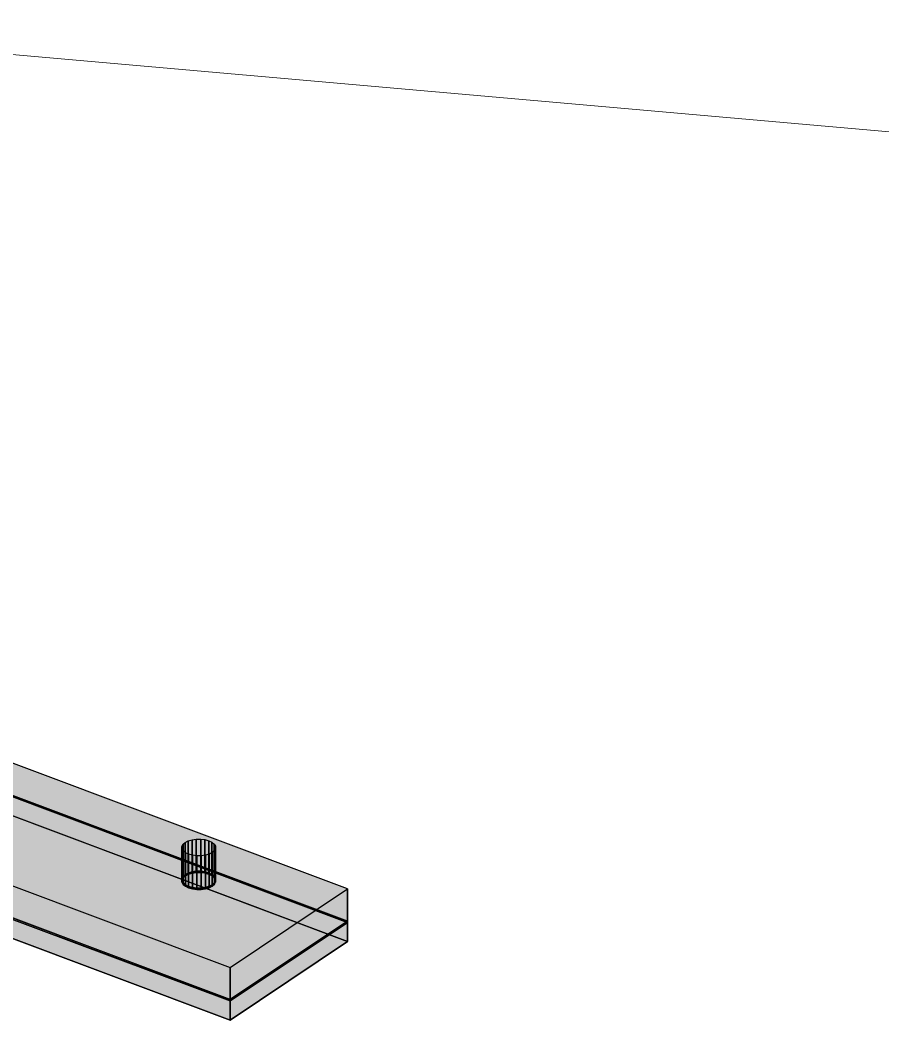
# Model space of a CAD drawing. Header units: millimetres. Extents: x 50 to 612415, y 2 to 4150.
# Drawn here: x 471533.6 to 471796.8, y 3287.2 to 3592.3 of the extents above; entities that cross this region are included whole.
import ezdxf

# ---------------------------------------------------------------- set-up
doc = ezdxf.new("R2010")
doc.units = ezdxf.units.MM
for name, color, linetype, lineweight in [('DIM', 7, 'Continuous', 13), ('HATCH', 8, 'Continuous', 9), ('OUTLINE', 7, 'Continuous', 25)]:
    doc.layers.add(name, color=color, linetype=linetype, lineweight=lineweight)

msp = doc.modelspace()

# ---------------------------------------------------------------- hatches: boundary and pattern name
at = {"layer": 'HATCH', "true_color": 0xccae87}
for points in [[(471633.614, 3327.139), (471387.857, 3419.298), (471427.978, 3403.093)], [(471387.857, 3409.031), (471351.983, 3385.115), (471597.74, 3292.956)], [(471633.614, 3317.319), (471387.857, 3409.477), (471427.978, 3393.272)], [(471427.978, 3393.272), (471387.857, 3409.477), (471633.614, 3317.319)], [(471427.978, 3392.826), (471387.857, 3409.031), (471633.614, 3316.872)], [(471387.857, 3409.031), (471597.74, 3292.956), (471633.614, 3316.872)], [(471597.74, 3287.153), (471351.983, 3379.312), (471387.857, 3403.228)], [(471633.614, 3311.069), (471597.74, 3287.153), (471387.857, 3403.228)], [(471633.614, 3327.139), (471427.978, 3403.093), (471428.94, 3402.622)], [(471633.614, 3327.139), (471428.94, 3402.622), (471429.626, 3402.043)], [(471351.983, 3395.382), (471597.74, 3303.223), (471420.831, 3399.44)], [(471597.74, 3303.223), (471421.793, 3398.969), (471420.831, 3399.44)], [(471583.39, 3340.758), (471429.009, 3399.485), (471428.068, 3399.004)], [(471429.669, 3400.071), (471429.009, 3399.485), (471591.266, 3341.859)], [(471429.009, 3399.485), (471587.445, 3342.349), (471588.79, 3342.356)], [(471429.009, 3399.485), (471588.79, 3342.356), (471590.094, 3342.189)], [(471429.009, 3399.485), (471586.149, 3342.168), (471587.445, 3342.349)], [(471429.009, 3399.485), (471590.094, 3342.189), (471591.266, 3341.859)], [(471429.009, 3399.485), (471584.991, 3341.825), (471586.149, 3342.168)], [(471429.009, 3399.485), (471584.05, 3341.344), (471584.991, 3341.825)], [(471583.39, 3340.758), (471584.05, 3341.344), (471429.009, 3399.485)], [(471633.614, 3327.139), (471429.626, 3402.043), (471429.988, 3401.395)], [(471633.614, 3327.139), (471430.003, 3400.723), (471429.669, 3400.071)], [(471633.614, 3327.139), (471429.669, 3400.071), (471591.266, 3341.859)], [(471633.614, 3327.139), (471429.988, 3401.395), (471430.003, 3400.723)], [(471583.39, 3340.758), (471422.966, 3398.639), (471421.793, 3398.969)], [(471583.057, 3340.106), (471583.39, 3340.758), (471421.793, 3398.969)], [(471583.071, 3339.433), (471583.057, 3340.106), (471421.793, 3398.969)], [(471597.74, 3303.223), (471583.071, 3339.433), (471421.793, 3398.969)], [(471583.39, 3340.758), (471424.269, 3398.472), (471422.966, 3398.639)], [(471583.39, 3340.758), (471425.615, 3398.48), (471424.269, 3398.472)], [(471583.39, 3340.758), (471426.91, 3398.661), (471425.615, 3398.48)], [(471583.39, 3340.758), (471428.068, 3399.004), (471426.91, 3398.661)], [(471633.614, 3317.319), (471427.978, 3393.272), (471428.94, 3392.802)], [(471428.94, 3392.802), (471427.978, 3393.272), (471633.614, 3317.319)], [(471428.94, 3392.355), (471427.978, 3392.826), (471633.614, 3316.872)], [(471429.626, 3392.223), (471428.94, 3392.802), (471633.614, 3317.319)], [(471633.614, 3317.319), (471428.94, 3392.802), (471429.626, 3392.223)], [(471429.626, 3391.777), (471428.94, 3392.355), (471633.614, 3316.872)], [(471429.669, 3390.251), (471429.009, 3389.664), (471591.266, 3332.039)], [(471591.266, 3332.039), (471429.009, 3389.664), (471429.669, 3390.251)], [(471633.614, 3317.319), (471429.626, 3392.223), (471429.988, 3391.575)], [(471429.988, 3391.575), (471429.626, 3392.223), (471633.614, 3317.319)], [(471429.988, 3391.129), (471429.626, 3391.777), (471633.614, 3316.872)], [(471429.669, 3390.251), (471430.003, 3390.902), (471633.614, 3317.319)], [(471633.614, 3317.319), (471430.003, 3390.902), (471429.669, 3390.251)], [(471429.669, 3389.804), (471430.003, 3390.456), (471633.614, 3316.872)], [(471633.614, 3317.319), (471429.669, 3390.251), (471591.266, 3332.039)], [(471591.266, 3332.039), (471429.669, 3390.251), (471633.614, 3317.319)], [(471633.614, 3317.319), (471429.988, 3391.575), (471430.003, 3390.902)], [(471430.003, 3390.902), (471429.988, 3391.575), (471633.614, 3317.319)], [(471430.003, 3390.456), (471429.988, 3391.129), (471633.614, 3316.872)], [(471351.983, 3385.561), (471597.74, 3293.403), (471420.831, 3389.619)], [(471420.831, 3389.619), (471597.74, 3293.403), (471351.983, 3385.561)], [(471420.831, 3389.173), (471597.74, 3292.956), (471351.983, 3385.115)], [(471597.74, 3293.403), (471421.793, 3389.149), (471420.831, 3389.619)], [(471420.831, 3389.619), (471421.793, 3389.149), (471597.74, 3293.403)], [(471420.831, 3389.173), (471421.793, 3388.702), (471597.74, 3292.956)], [(471583.39, 3330.937), (471422.966, 3388.819), (471421.793, 3389.149)], [(471421.793, 3389.149), (471422.966, 3388.819), (471583.39, 3330.937)], [(471583.057, 3330.286), (471583.39, 3330.937), (471421.793, 3389.149)], [(471421.793, 3389.149), (471583.39, 3330.937), (471583.057, 3330.286)], [(471583.071, 3329.613), (471583.057, 3330.286), (471421.793, 3389.149)], [(471421.793, 3389.149), (471583.057, 3330.286), (471583.071, 3329.613)], [(471597.74, 3293.403), (471583.071, 3329.613), (471421.793, 3389.149)], [(471421.793, 3389.149), (471583.071, 3329.613), (471597.74, 3293.403)], [(471421.793, 3388.702), (471422.966, 3388.372), (471583.39, 3330.491)], [(471421.793, 3388.702), (471583.39, 3330.491), (471583.057, 3329.839)], [(471421.793, 3388.702), (471583.057, 3329.839), (471583.071, 3329.167)], [(471421.793, 3388.702), (471583.071, 3329.167), (471597.74, 3292.956)], [(471583.39, 3330.937), (471424.269, 3388.652), (471422.966, 3388.819)], [(471422.966, 3388.819), (471424.269, 3388.652), (471583.39, 3330.937)], [(471422.966, 3388.372), (471424.269, 3388.206), (471583.39, 3330.491)], [(471583.39, 3330.937), (471425.615, 3388.659), (471424.269, 3388.652)], [(471424.269, 3388.652), (471425.615, 3388.659), (471583.39, 3330.937)], [(471424.269, 3388.206), (471425.615, 3388.213), (471583.39, 3330.491)], [(471583.39, 3330.937), (471426.91, 3388.841), (471425.615, 3388.659)], [(471425.615, 3388.659), (471426.91, 3388.841), (471583.39, 3330.937)], [(471425.615, 3388.213), (471426.91, 3388.394), (471583.39, 3330.491)], [(471583.39, 3330.937), (471428.068, 3389.183), (471426.91, 3388.841)], [(471426.91, 3388.841), (471428.068, 3389.183), (471583.39, 3330.937)], [(471426.91, 3388.394), (471428.068, 3388.737), (471583.39, 3330.491)], [(471583.39, 3330.937), (471429.009, 3389.664), (471428.068, 3389.183)], [(471428.068, 3389.183), (471429.009, 3389.664), (471583.39, 3330.937)], [(471428.068, 3388.737), (471429.009, 3389.218), (471583.39, 3330.491)], [(471591.266, 3331.593), (471429.009, 3389.218), (471429.669, 3389.804)], [(471588.79, 3332.536), (471587.445, 3332.529), (471429.009, 3389.664)], [(471429.009, 3389.664), (471587.445, 3332.529), (471588.79, 3332.536)], [(471429.009, 3389.664), (471588.79, 3332.536), (471590.094, 3332.369)], [(471590.094, 3332.369), (471588.79, 3332.536), (471429.009, 3389.664)], [(471429.009, 3389.664), (471586.149, 3332.347), (471587.445, 3332.529)], [(471587.445, 3332.529), (471586.149, 3332.347), (471429.009, 3389.664)], [(471429.009, 3389.664), (471590.094, 3332.369), (471591.266, 3332.039)], [(471591.266, 3332.039), (471590.094, 3332.369), (471429.009, 3389.664)], [(471429.009, 3389.664), (471584.991, 3332.005), (471586.149, 3332.347)], [(471586.149, 3332.347), (471584.991, 3332.005), (471429.009, 3389.664)], [(471584.991, 3332.005), (471584.05, 3331.524), (471429.009, 3389.664)], [(471429.009, 3389.664), (471584.05, 3331.524), (471584.991, 3332.005)], [(471583.39, 3330.937), (471584.05, 3331.524), (471429.009, 3389.664)], [(471429.009, 3389.664), (471584.05, 3331.524), (471583.39, 3330.937)], [(471588.79, 3332.09), (471587.445, 3332.082), (471429.009, 3389.218)], [(471590.094, 3331.923), (471588.79, 3332.09), (471429.009, 3389.218)], [(471587.445, 3332.082), (471586.149, 3331.901), (471429.009, 3389.218)], [(471591.266, 3331.593), (471590.094, 3331.923), (471429.009, 3389.218)], [(471586.149, 3331.901), (471584.991, 3331.558), (471429.009, 3389.218)], [(471584.991, 3331.558), (471584.05, 3331.077), (471429.009, 3389.218)], [(471429.009, 3389.218), (471584.05, 3331.077), (471583.39, 3330.491)], [(471591.266, 3331.593), (471429.669, 3389.804), (471633.614, 3316.872)], [(471633.614, 3327.139), (471591.266, 3341.859), (471592.228, 3341.389)], [(471633.614, 3327.139), (471592.228, 3341.389), (471592.914, 3340.81)], [(471597.74, 3303.223), (471583.434, 3338.785), (471583.071, 3339.433)], [(471597.74, 3303.223), (471584.119, 3338.206), (471583.434, 3338.785)], [(471597.74, 3303.223), (471585.081, 3337.736), (471584.119, 3338.206)], [(471633.614, 3327.139), (471592.297, 3338.251), (471591.356, 3337.771)], [(471633.614, 3327.139), (471592.957, 3338.838), (471592.297, 3338.251)], [(471633.614, 3327.139), (471592.914, 3340.81), (471593.276, 3340.162)], [(471633.614, 3327.139), (471593.291, 3339.489), (471592.957, 3338.838)], [(471633.614, 3327.139), (471593.276, 3340.162), (471593.291, 3339.489)], [(471597.74, 3303.223), (471586.254, 3337.406), (471585.081, 3337.736)], [(471633.614, 3327.139), (471587.557, 3337.239), (471586.254, 3337.406)], [(471597.74, 3303.223), (471633.614, 3327.139), (471586.254, 3337.406)], [(471633.614, 3327.139), (471588.903, 3337.247), (471587.557, 3337.239)], [(471633.614, 3327.139), (471590.199, 3337.428), (471588.903, 3337.247)], [(471633.614, 3327.139), (471591.356, 3337.771), (471590.199, 3337.428)], [(471633.614, 3317.319), (471591.266, 3332.039), (471592.228, 3331.569)], [(471592.228, 3331.569), (471591.266, 3332.039), (471633.614, 3317.319)], [(471597.74, 3293.403), (471583.434, 3328.965), (471583.071, 3329.613)], [(471583.071, 3329.613), (471583.434, 3328.965), (471597.74, 3293.403)], [(471583.071, 3329.167), (471583.434, 3328.519), (471597.74, 3292.956)], [(471592.228, 3331.122), (471591.266, 3331.593), (471633.614, 3316.872)], [(471592.914, 3330.99), (471592.228, 3331.569), (471633.614, 3317.319)], [(471633.614, 3317.319), (471592.228, 3331.569), (471592.914, 3330.99)], [(471592.914, 3330.543), (471592.228, 3331.122), (471633.614, 3316.872)], [(471633.614, 3317.319), (471592.957, 3329.018), (471592.297, 3328.431)], [(471592.297, 3328.431), (471592.957, 3329.018), (471633.614, 3317.319)], [(471593.276, 3330.342), (471592.914, 3330.99), (471633.614, 3317.319)], [(471633.614, 3317.319), (471592.914, 3330.99), (471593.276, 3330.342)], [(471593.276, 3329.896), (471592.914, 3330.543), (471633.614, 3316.872)], [(471592.957, 3329.018), (471593.291, 3329.669), (471633.614, 3317.319)], [(471633.614, 3317.319), (471593.291, 3329.669), (471592.957, 3329.018)], [(471592.957, 3328.571), (471593.291, 3329.223), (471633.614, 3316.872)], [(471593.291, 3329.669), (471593.276, 3330.342), (471633.614, 3317.319)], [(471633.614, 3317.319), (471593.276, 3330.342), (471593.291, 3329.669)], [(471593.291, 3329.223), (471593.276, 3329.896), (471633.614, 3316.872)], [(471597.74, 3293.403), (471584.119, 3328.386), (471583.434, 3328.965)], [(471583.434, 3328.965), (471584.119, 3328.386), (471597.74, 3293.403)], [(471583.434, 3328.519), (471584.119, 3327.94), (471597.74, 3292.956)], [(471597.74, 3293.403), (471585.081, 3327.916), (471584.119, 3328.386)], [(471584.119, 3328.386), (471585.081, 3327.916), (471597.74, 3293.403)], [(471584.119, 3327.94), (471585.081, 3327.469), (471597.74, 3292.956)], [(471597.74, 3293.403), (471586.254, 3327.586), (471585.081, 3327.916)], [(471585.081, 3327.916), (471586.254, 3327.586), (471597.74, 3293.403)], [(471585.081, 3327.469), (471586.254, 3327.139), (471597.74, 3292.956)], [(471633.614, 3317.319), (471587.557, 3327.419), (471586.254, 3327.586)], [(471586.254, 3327.586), (471587.557, 3327.419), (471633.614, 3317.319)], [(471597.74, 3293.403), (471633.614, 3317.319), (471586.254, 3327.586)], [(471586.254, 3327.586), (471633.614, 3317.319), (471597.74, 3293.403)], [(471586.254, 3327.139), (471587.557, 3326.972), (471633.614, 3316.872)], [(471586.254, 3327.139), (471633.614, 3316.872), (471597.74, 3292.956)], [(471633.614, 3317.319), (471588.903, 3327.426), (471587.557, 3327.419)], [(471587.557, 3327.419), (471588.903, 3327.426), (471633.614, 3317.319)], [(471587.557, 3326.972), (471588.903, 3326.98), (471633.614, 3316.872)], [(471633.614, 3317.319), (471590.199, 3327.608), (471588.903, 3327.426)], [(471588.903, 3327.426), (471590.199, 3327.608), (471633.614, 3317.319)], [(471588.903, 3326.98), (471590.199, 3327.161), (471633.614, 3316.872)], [(471633.614, 3317.319), (471591.356, 3327.95), (471590.199, 3327.608)], [(471590.199, 3327.608), (471591.356, 3327.95), (471633.614, 3317.319)], [(471590.199, 3327.161), (471591.356, 3327.504), (471633.614, 3316.872)], [(471633.614, 3317.319), (471592.297, 3328.431), (471591.356, 3327.95)], [(471591.356, 3327.95), (471592.297, 3328.431), (471633.614, 3317.319)], [(471591.356, 3327.504), (471592.297, 3327.985), (471633.614, 3316.872)], [(471592.297, 3327.985), (471592.957, 3328.571), (471633.614, 3316.872)]]:
    msp.add_hatch(color=43, dxfattribs=at).paths.add_polyline_path(points)
at = {"layer": 'HATCH', "true_color": 0xc0a47f}
for points in [[(471387.857, 3409.477), (471633.614, 3317.319), (471633.614, 3327.139), (471387.857, 3419.298)], [(471387.857, 3409.031), (471633.614, 3316.872), (471633.614, 3317.319), (471387.857, 3409.477)], [(471633.614, 3311.069), (471387.857, 3403.228), (471387.857, 3409.031), (471633.614, 3316.872)], [(471597.74, 3293.403), (471351.983, 3385.561), (471351.983, 3395.382), (471597.74, 3303.223)], [(471597.74, 3292.956), (471351.983, 3385.115), (471351.983, 3385.561), (471597.74, 3293.403)], [(471351.983, 3379.312), (471597.74, 3287.153), (471597.74, 3292.956), (471351.983, 3385.115)]]:
    msp.add_hatch(color=33, dxfattribs=at).paths.add_polyline_path(points)
at = {"layer": 'HATCH', "true_color": 0xbca07c}
for points in [[(471584.05, 3331.524), (471583.39, 3330.937), (471583.39, 3340.758), (471584.05, 3341.344)], [(471592.297, 3328.431), (471592.957, 3329.018), (471592.957, 3338.838), (471592.297, 3338.251)], [(471584.05, 3331.077), (471583.39, 3330.491), (471583.39, 3330.937), (471584.05, 3331.524)], [(471592.297, 3327.985), (471592.957, 3328.571), (471592.957, 3329.018), (471592.297, 3328.431)]]:
    msp.add_hatch(color=33, dxfattribs=at).paths.add_polyline_path(points)
at = {"layer": 'HATCH', "true_color": 0xbea37e}
for points in [[(471584.991, 3332.005), (471584.05, 3331.524), (471584.05, 3341.344), (471584.991, 3341.825)], [(471591.356, 3327.95), (471592.297, 3328.431), (471592.297, 3338.251), (471591.356, 3337.771)], [(471584.991, 3331.558), (471584.05, 3331.077), (471584.05, 3331.524), (471584.991, 3332.005)], [(471591.356, 3327.504), (471592.297, 3327.985), (471592.297, 3328.431), (471591.356, 3327.95)]]:
    msp.add_hatch(color=33, dxfattribs=at).paths.add_polyline_path(points)
at = {"layer": 'HATCH', "true_color": 0xc0a480}
for points in [[(471586.149, 3332.347), (471584.991, 3332.005), (471584.991, 3341.825), (471586.149, 3342.168)], [(471590.199, 3327.608), (471591.356, 3327.95), (471591.356, 3337.771), (471590.199, 3337.428)], [(471586.149, 3331.901), (471584.991, 3331.558), (471584.991, 3332.005), (471586.149, 3332.347)], [(471590.199, 3327.161), (471591.356, 3327.504), (471591.356, 3327.95), (471590.199, 3327.608)]]:
    msp.add_hatch(color=33, dxfattribs=at).paths.add_polyline_path(points)
at = {"layer": 'HATCH', "true_color": 0xc2a680}
for points in [[(471587.445, 3332.529), (471586.149, 3332.347), (471586.149, 3342.168), (471587.445, 3342.349)], [(471590.094, 3332.369), (471588.79, 3332.536), (471588.79, 3342.356), (471590.094, 3342.189)], [(471586.254, 3327.586), (471587.557, 3327.419), (471587.557, 3337.239), (471586.254, 3337.406)], [(471588.903, 3327.426), (471590.199, 3327.608), (471590.199, 3337.428), (471588.903, 3337.247)], [(471587.445, 3332.082), (471586.149, 3331.901), (471586.149, 3332.347), (471587.445, 3332.529)], [(471590.094, 3331.923), (471588.79, 3332.09), (471588.79, 3332.536), (471590.094, 3332.369)], [(471586.254, 3327.139), (471587.557, 3326.972), (471587.557, 3327.419), (471586.254, 3327.586)], [(471588.903, 3326.98), (471590.199, 3327.161), (471590.199, 3327.608), (471588.903, 3327.426)]]:
    msp.add_hatch(color=43, dxfattribs=at).paths.add_polyline_path(points)
at = {"layer": 'HATCH', "true_color": 0xc2a681}
for points in [[(471588.79, 3332.536), (471587.445, 3332.529), (471587.445, 3342.349), (471588.79, 3342.356)], [(471587.557, 3327.419), (471588.903, 3327.426), (471588.903, 3337.247), (471587.557, 3337.239)], [(471588.79, 3332.09), (471587.445, 3332.082), (471587.445, 3332.529), (471588.79, 3332.536)], [(471587.557, 3326.972), (471588.903, 3326.98), (471588.903, 3327.426), (471587.557, 3327.419)]]:
    msp.add_hatch(color=43, dxfattribs=at).paths.add_polyline_path(points)
at = {"layer": 'HATCH', "true_color": 0xc1a580}
for points in [[(471591.266, 3332.039), (471590.094, 3332.369), (471590.094, 3342.189), (471591.266, 3341.859)], [(471585.081, 3327.916), (471586.254, 3327.586), (471586.254, 3337.406), (471585.081, 3337.736)], [(471591.266, 3331.593), (471590.094, 3331.923), (471590.094, 3332.369), (471591.266, 3332.039)], [(471585.081, 3327.469), (471586.254, 3327.139), (471586.254, 3327.586), (471585.081, 3327.916)]]:
    msp.add_hatch(color=33, dxfattribs=at).paths.add_polyline_path(points)
at = {"layer": 'HATCH', "true_color": 0xbfa37e}
for points in [[(471592.228, 3331.569), (471591.266, 3332.039), (471591.266, 3341.859), (471592.228, 3341.389)], [(471584.119, 3328.386), (471585.081, 3327.916), (471585.081, 3337.736), (471584.119, 3338.206)], [(471592.228, 3331.122), (471591.266, 3331.593), (471591.266, 3332.039), (471592.228, 3331.569)], [(471584.119, 3327.94), (471585.081, 3327.469), (471585.081, 3327.916), (471584.119, 3328.386)]]:
    msp.add_hatch(color=33, dxfattribs=at).paths.add_polyline_path(points)
at = {"layer": 'HATCH', "true_color": 0xbca17d}
for points in [[(471592.914, 3330.99), (471592.228, 3331.569), (471592.228, 3341.389), (471592.914, 3340.81)], [(471583.434, 3328.965), (471584.119, 3328.386), (471584.119, 3338.206), (471583.434, 3338.785)], [(471592.914, 3330.543), (471592.228, 3331.122), (471592.228, 3331.569), (471592.914, 3330.99)], [(471583.434, 3328.519), (471584.119, 3327.94), (471584.119, 3328.386), (471583.434, 3328.965)]]:
    msp.add_hatch(color=33, dxfattribs=at).paths.add_polyline_path(points)
at = {"layer": 'HATCH', "true_color": 0xb99e7a}
for points in [[(471583.39, 3330.937), (471583.057, 3330.286), (471583.057, 3340.106), (471583.39, 3340.758)], [(471583.071, 3329.613), (471583.434, 3328.965), (471583.434, 3338.785), (471583.071, 3339.433)], [(471593.276, 3330.342), (471592.914, 3330.99), (471592.914, 3340.81), (471593.276, 3340.162)], [(471592.957, 3329.018), (471593.291, 3329.669), (471593.291, 3339.489), (471592.957, 3338.838)], [(471583.39, 3330.491), (471583.057, 3329.839), (471583.057, 3330.286), (471583.39, 3330.937)], [(471583.071, 3329.167), (471583.434, 3328.519), (471583.434, 3328.965), (471583.071, 3329.613)], [(471593.276, 3329.896), (471592.914, 3330.543), (471592.914, 3330.99), (471593.276, 3330.342)], [(471592.957, 3328.571), (471593.291, 3329.223), (471593.291, 3329.669), (471592.957, 3329.018)]]:
    msp.add_hatch(color=33, dxfattribs=at).paths.add_polyline_path(points)
at = {"layer": 'HATCH', "true_color": 0xb69b78}
for points in [[(471583.057, 3330.286), (471583.071, 3329.613), (471583.071, 3339.433), (471583.057, 3340.106)], [(471593.291, 3329.669), (471593.276, 3330.342), (471593.276, 3340.162), (471593.291, 3339.489)], [(471583.057, 3329.839), (471583.071, 3329.167), (471583.071, 3329.613), (471583.057, 3330.286)], [(471593.291, 3329.223), (471593.276, 3329.896), (471593.276, 3330.342), (471593.291, 3329.669)]]:
    msp.add_hatch(color=33, dxfattribs=at).paths.add_polyline_path(points)
at = {"layer": 'HATCH', "true_color": 0xbda27d}
for points in [[(471633.614, 3317.319), (471597.74, 3293.403), (471597.74, 3303.223), (471633.614, 3327.139)], [(471633.614, 3316.872), (471597.74, 3292.956), (471597.74, 3293.403), (471633.614, 3317.319)], [(471597.74, 3287.153), (471633.614, 3311.069), (471633.614, 3316.872), (471597.74, 3292.956)]]:
    msp.add_hatch(color=33, dxfattribs=at).paths.add_polyline_path(points)

# ---------------------------------------------------------------- linework, layer by layer
at = {"layer": 'DIM'}
msp.add_lwpolyline([(470729.798, 3652.412), (472800, 3470), (472900, 3470)], dxfattribs=at)
at = {"layer": 'OUTLINE', "color": 139, "true_color": 0x42544a}
for p, q in [((471633.614, 3327.139), (471387.857, 3419.298)), ((471633.614, 3327.139), (471387.857, 3419.298)), ((471633.614, 3317.319), (471387.857, 3409.477)), ((471387.857, 3409.477), (471633.614, 3317.319)), ((471633.614, 3317.319), (471387.857, 3409.477)), ((471387.857, 3409.477), (471633.614, 3317.319)), ((471387.857, 3409.031), (471633.614, 3316.872)), ((471387.857, 3409.031), (471633.614, 3316.872)), ((471387.857, 3409.031), (471633.614, 3316.872)), ((471633.614, 3316.872), (471387.857, 3409.031)), ((471633.614, 3311.069), (471387.857, 3403.228)), ((471387.857, 3403.228), (471633.614, 3311.069)), ((471351.983, 3395.382), (471597.74, 3303.223)), ((471351.983, 3395.382), (471597.74, 3303.223)), ((471351.983, 3385.561), (471597.74, 3293.403)), ((471597.74, 3293.403), (471351.983, 3385.561)), ((471351.983, 3385.561), (471597.74, 3293.403)), ((471597.74, 3293.403), (471351.983, 3385.561)), ((471351.983, 3385.115), (471597.74, 3292.956)), ((471597.74, 3292.956), (471351.983, 3385.115)), ((471597.74, 3292.956), (471351.983, 3385.115)), ((471597.74, 3292.956), (471351.983, 3385.115)), ((471597.74, 3287.153), (471351.983, 3379.312)), ((471351.983, 3379.312), (471597.74, 3287.153)), ((471583.39, 3340.758), (471584.05, 3341.344)), ((471583.39, 3340.758), (471584.05, 3341.344)), ((471584.05, 3341.344), (471584.991, 3341.825)), ((471584.05, 3341.344), (471584.991, 3341.825)), ((471584.05, 3331.524), (471584.05, 3341.344)), ((471584.05, 3341.344), (471584.05, 3331.524)), ((471584.991, 3341.825), (471586.149, 3342.168)), ((471584.991, 3341.825), (471586.149, 3342.168)), ((471584.991, 3332.005), (471584.991, 3341.825)), ((471584.991, 3341.825), (471584.991, 3332.005)), ((471586.149, 3342.168), (471587.445, 3342.349)), ((471586.149, 3342.168), (471587.445, 3342.349)), ((471586.149, 3332.347), (471586.149, 3342.168)), ((471586.149, 3342.168), (471586.149, 3332.347)), ((471587.445, 3342.349), (471588.79, 3342.356)), ((471587.445, 3342.349), (471588.79, 3342.356)), ((471587.445, 3332.529), (471587.445, 3342.349)), ((471587.445, 3342.349), (471587.445, 3332.529)), ((471588.79, 3342.356), (471590.094, 3342.189)), ((471588.79, 3342.356), (471588.79, 3332.536)), ((471588.79, 3332.536), (471588.79, 3342.356)), ((471588.79, 3342.356), (471590.094, 3342.189)), ((471590.094, 3342.189), (471591.266, 3341.859)), ((471590.094, 3342.189), (471590.094, 3332.369)), ((471590.094, 3332.369), (471590.094, 3342.189)), ((471590.094, 3342.189), (471591.266, 3341.859)), ((471591.266, 3341.859), (471591.266, 3332.039)), ((471591.266, 3332.039), (471591.266, 3341.859)), ((471591.266, 3341.859), (471592.228, 3341.389)), ((471591.266, 3341.859), (471592.228, 3341.389)), ((471592.228, 3341.389), (471592.228, 3331.569)), ((471592.228, 3331.569), (471592.228, 3341.389)), ((471592.228, 3341.389), (471592.914, 3340.81)), ((471592.228, 3341.389), (471592.914, 3340.81)), ((471583.057, 3340.106), (471583.39, 3340.758)), ((471583.057, 3340.106), (471583.39, 3340.758)), ((471583.071, 3339.433), (471583.057, 3340.106)), ((471583.057, 3330.286), (471583.057, 3340.106)), ((471583.071, 3339.433), (471583.057, 3340.106)), ((471583.057, 3340.106), (471583.057, 3330.286)), ((471583.071, 3329.613), (471583.071, 3339.433)), ((471583.434, 3338.785), (471583.071, 3339.433)), ((471583.071, 3339.433), (471583.071, 3329.613)), ((471583.434, 3338.785), (471583.071, 3339.433)), ((471583.39, 3330.937), (471583.39, 3340.758)), ((471583.39, 3340.758), (471583.39, 3330.937)), ((471583.434, 3328.965), (471583.434, 3338.785)), ((471584.119, 3338.206), (471583.434, 3338.785)), ((471583.434, 3338.785), (471583.434, 3328.965)), ((471584.119, 3338.206), (471583.434, 3338.785)), ((471584.119, 3328.386), (471584.119, 3338.206)), ((471585.081, 3337.736), (471584.119, 3338.206)), ((471584.119, 3338.206), (471584.119, 3328.386)), ((471585.081, 3337.736), (471584.119, 3338.206)), ((471592.297, 3338.251), (471591.356, 3337.771)), ((471592.297, 3338.251), (471591.356, 3337.771)), ((471592.957, 3338.838), (471592.297, 3338.251)), ((471592.957, 3338.838), (471592.297, 3338.251)), ((471592.297, 3338.251), (471592.297, 3328.431)), ((471592.297, 3328.431), (471592.297, 3338.251)), ((471592.914, 3340.81), (471592.914, 3330.99)), ((471592.914, 3330.99), (471592.914, 3340.81)), ((471592.914, 3340.81), (471593.276, 3340.162)), ((471592.914, 3340.81), (471593.276, 3340.162)), ((471593.291, 3339.489), (471592.957, 3338.838)), ((471593.291, 3339.489), (471592.957, 3338.838)), ((471592.957, 3338.838), (471592.957, 3329.018)), ((471592.957, 3329.018), (471592.957, 3338.838)), ((471593.276, 3340.162), (471593.276, 3330.342)), ((471593.276, 3330.342), (471593.276, 3340.162)), ((471593.276, 3340.162), (471593.291, 3339.489)), ((471593.276, 3340.162), (471593.291, 3339.489)), ((471593.291, 3339.489), (471593.291, 3329.669)), ((471593.291, 3329.669), (471593.291, 3339.489)), ((471585.081, 3327.916), (471585.081, 3337.736)), ((471586.254, 3337.406), (471585.081, 3337.736)), ((471585.081, 3337.736), (471585.081, 3327.916)), ((471586.254, 3337.406), (471585.081, 3337.736)), ((471586.254, 3327.586), (471586.254, 3337.406)), ((471587.557, 3337.239), (471586.254, 3337.406)), ((471586.254, 3337.406), (471586.254, 3327.586)), ((471587.557, 3337.239), (471586.254, 3337.406)), ((471588.903, 3337.247), (471587.557, 3337.239)), ((471588.903, 3337.247), (471587.557, 3337.239)), ((471587.557, 3327.419), (471587.557, 3337.239)), ((471587.557, 3337.239), (471587.557, 3327.419)), ((471590.199, 3337.428), (471588.903, 3337.247)), ((471590.199, 3337.428), (471588.903, 3337.247)), ((471588.903, 3337.247), (471588.903, 3327.426)), ((471588.903, 3327.426), (471588.903, 3337.247)), ((471591.356, 3337.771), (471590.199, 3337.428)), ((471591.356, 3337.771), (471590.199, 3337.428)), ((471590.199, 3337.428), (471590.199, 3327.608)), ((471590.199, 3327.608), (471590.199, 3337.428)), ((471591.356, 3337.771), (471591.356, 3327.95)), ((471591.356, 3327.95), (471591.356, 3337.771)), ((471584.991, 3332.005), (471586.149, 3332.347)), ((471586.149, 3332.347), (471584.991, 3332.005)), ((471584.991, 3332.005), (471586.149, 3332.347)), ((471586.149, 3332.347), (471584.991, 3332.005)), ((471586.149, 3332.347), (471587.445, 3332.529)), ((471587.445, 3332.529), (471586.149, 3332.347)), ((471586.149, 3332.347), (471587.445, 3332.529)), ((471587.445, 3332.529), (471586.149, 3332.347)), ((471586.149, 3331.901), (471586.149, 3332.347)), ((471586.149, 3332.347), (471586.149, 3331.901)), ((471587.445, 3332.082), (471586.149, 3331.901)), ((471587.445, 3332.082), (471586.149, 3331.901)), ((471588.79, 3332.536), (471587.445, 3332.529)), ((471587.445, 3332.529), (471588.79, 3332.536)), ((471587.445, 3332.529), (471588.79, 3332.536)), ((471588.79, 3332.536), (471587.445, 3332.529)), ((471587.445, 3332.082), (471587.445, 3332.529)), ((471587.445, 3332.529), (471587.445, 3332.082)), ((471588.79, 3332.09), (471587.445, 3332.082)), ((471588.79, 3332.09), (471587.445, 3332.082)), ((471588.79, 3332.536), (471590.094, 3332.369)), ((471590.094, 3332.369), (471588.79, 3332.536)), ((471588.79, 3332.536), (471588.79, 3332.09)), ((471588.79, 3332.09), (471588.79, 3332.536)), ((471588.79, 3332.536), (471590.094, 3332.369)), ((471590.094, 3332.369), (471588.79, 3332.536)), ((471590.094, 3331.923), (471588.79, 3332.09)), ((471590.094, 3331.923), (471588.79, 3332.09)), ((471590.094, 3332.369), (471591.266, 3332.039)), ((471591.266, 3332.039), (471590.094, 3332.369)), ((471590.094, 3332.369), (471590.094, 3331.923)), ((471590.094, 3331.923), (471590.094, 3332.369)), ((471590.094, 3332.369), (471591.266, 3332.039)), ((471591.266, 3332.039), (471590.094, 3332.369)), ((471591.266, 3332.039), (471591.266, 3331.593)), ((471591.266, 3331.593), (471591.266, 3332.039)), ((471591.266, 3332.039), (471592.228, 3331.569)), ((471592.228, 3331.569), (471591.266, 3332.039)), ((471591.266, 3332.039), (471592.228, 3331.569)), ((471592.228, 3331.569), (471591.266, 3332.039)), ((471583.057, 3330.286), (471583.39, 3330.937)), ((471583.39, 3330.937), (471583.057, 3330.286)), ((471583.057, 3330.286), (471583.39, 3330.937)), ((471583.39, 3330.937), (471583.057, 3330.286)), ((471583.39, 3330.491), (471583.057, 3329.839)), ((471583.39, 3330.491), (471583.057, 3329.839)), ((471583.071, 3329.613), (471583.057, 3330.286)), ((471583.057, 3330.286), (471583.071, 3329.613)), ((471583.057, 3329.839), (471583.057, 3330.286)), ((471583.071, 3329.613), (471583.057, 3330.286)), ((471583.057, 3330.286), (471583.057, 3329.839)), ((471583.057, 3330.286), (471583.071, 3329.613)), ((471583.057, 3329.839), (471583.071, 3329.167)), ((471583.057, 3329.839), (471583.071, 3329.167)), ((471583.071, 3329.167), (471583.071, 3329.613)), ((471583.434, 3328.965), (471583.071, 3329.613)), ((471583.071, 3329.613), (471583.071, 3329.167)), ((471583.071, 3329.613), (471583.434, 3328.965)), ((471583.434, 3328.965), (471583.071, 3329.613)), ((471583.071, 3329.613), (471583.434, 3328.965)), ((471583.071, 3329.167), (471583.434, 3328.519)), ((471583.071, 3329.167), (471583.434, 3328.519)), ((471583.39, 3330.937), (471584.05, 3331.524)), ((471584.05, 3331.524), (471583.39, 3330.937)), ((471583.39, 3330.937), (471584.05, 3331.524)), ((471584.05, 3331.524), (471583.39, 3330.937)), ((471584.05, 3331.077), (471583.39, 3330.491)), ((471584.05, 3331.077), (471583.39, 3330.491)), ((471583.39, 3330.491), (471583.39, 3330.937)), ((471583.39, 3330.937), (471583.39, 3330.491)), ((471584.991, 3332.005), (471584.05, 3331.524)), ((471584.05, 3331.524), (471584.991, 3332.005)), ((471584.05, 3331.524), (471584.991, 3332.005)), ((471584.991, 3332.005), (471584.05, 3331.524)), ((471584.991, 3331.558), (471584.05, 3331.077)), ((471584.991, 3331.558), (471584.05, 3331.077)), ((471584.05, 3331.077), (471584.05, 3331.524)), ((471584.05, 3331.524), (471584.05, 3331.077)), ((471584.991, 3331.558), (471584.991, 3332.005)), ((471584.991, 3332.005), (471584.991, 3331.558)), ((471586.149, 3331.901), (471584.991, 3331.558)), ((471586.149, 3331.901), (471584.991, 3331.558)), ((471591.266, 3331.593), (471590.094, 3331.923)), ((471591.266, 3331.593), (471590.094, 3331.923)), ((471592.228, 3331.122), (471591.266, 3331.593)), ((471592.228, 3331.122), (471591.266, 3331.593)), ((471592.228, 3331.569), (471592.228, 3331.122)), ((471592.228, 3331.122), (471592.228, 3331.569)), ((471592.228, 3331.569), (471592.914, 3330.99)), ((471592.914, 3330.99), (471592.228, 3331.569)), ((471592.914, 3330.99), (471592.228, 3331.569)), ((471592.228, 3331.569), (471592.914, 3330.99)), ((471592.914, 3330.543), (471592.228, 3331.122)), ((471592.914, 3330.543), (471592.228, 3331.122)), ((471592.957, 3329.018), (471592.297, 3328.431)), ((471592.297, 3328.431), (471592.957, 3329.018)), ((471592.957, 3329.018), (471592.297, 3328.431)), ((471592.297, 3328.431), (471592.957, 3329.018)), ((471592.914, 3330.99), (471592.914, 3330.543)), ((471592.914, 3330.543), (471592.914, 3330.99)), ((471592.914, 3330.99), (471593.276, 3330.342)), ((471593.276, 3330.342), (471592.914, 3330.99)), ((471593.276, 3330.342), (471592.914, 3330.99)), ((471592.914, 3330.99), (471593.276, 3330.342)), ((471593.276, 3329.896), (471592.914, 3330.543)), ((471593.276, 3329.896), (471592.914, 3330.543)), ((471593.291, 3329.669), (471592.957, 3329.018)), ((471592.957, 3329.018), (471593.291, 3329.669)), ((471592.957, 3329.018), (471593.291, 3329.669)), ((471593.291, 3329.669), (471592.957, 3329.018)), ((471592.957, 3328.571), (471593.291, 3329.223)), ((471592.957, 3328.571), (471593.291, 3329.223)), ((471592.957, 3329.018), (471592.957, 3328.571)), ((471592.957, 3328.571), (471592.957, 3329.018)), ((471593.276, 3330.342), (471593.276, 3329.896)), ((471593.276, 3329.896), (471593.276, 3330.342)), ((471593.276, 3330.342), (471593.291, 3329.669)), ((471593.291, 3329.669), (471593.276, 3330.342)), ((471593.291, 3329.669), (471593.276, 3330.342)), ((471593.276, 3330.342), (471593.291, 3329.669)), ((471593.291, 3329.223), (471593.276, 3329.896)), ((471593.291, 3329.223), (471593.276, 3329.896)), ((471593.291, 3329.669), (471593.291, 3329.223)), ((471593.291, 3329.223), (471593.291, 3329.669)), ((471583.434, 3328.519), (471583.434, 3328.965)), ((471584.119, 3328.386), (471583.434, 3328.965)), ((471583.434, 3328.965), (471583.434, 3328.519)), ((471583.434, 3328.965), (471584.119, 3328.386)), ((471584.119, 3328.386), (471583.434, 3328.965)), ((471583.434, 3328.965), (471584.119, 3328.386)), ((471583.434, 3328.519), (471584.119, 3327.94)), ((471583.434, 3328.519), (471584.119, 3327.94)), ((471584.119, 3327.94), (471584.119, 3328.386)), ((471585.081, 3327.916), (471584.119, 3328.386)), ((471584.119, 3328.386), (471584.119, 3327.94)), ((471584.119, 3328.386), (471585.081, 3327.916)), ((471585.081, 3327.916), (471584.119, 3328.386)), ((471584.119, 3328.386), (471585.081, 3327.916)), ((471584.119, 3327.94), (471585.081, 3327.469)), ((471584.119, 3327.94), (471585.081, 3327.469)), ((471585.081, 3327.469), (471585.081, 3327.916)), ((471586.254, 3327.586), (471585.081, 3327.916)), ((471585.081, 3327.916), (471585.081, 3327.469)), ((471585.081, 3327.916), (471586.254, 3327.586)), ((471586.254, 3327.586), (471585.081, 3327.916)), ((471585.081, 3327.916), (471586.254, 3327.586)), ((471585.081, 3327.469), (471586.254, 3327.139)), ((471585.081, 3327.469), (471586.254, 3327.139)), ((471586.254, 3327.139), (471586.254, 3327.586)), ((471587.557, 3327.419), (471586.254, 3327.586)), ((471586.254, 3327.586), (471586.254, 3327.139)), ((471586.254, 3327.586), (471587.557, 3327.419)), ((471587.557, 3327.419), (471586.254, 3327.586)), ((471586.254, 3327.586), (471587.557, 3327.419)), ((471586.254, 3327.139), (471587.557, 3326.972)), ((471586.254, 3327.139), (471587.557, 3326.972)), ((471588.903, 3327.426), (471587.557, 3327.419)), ((471587.557, 3327.419), (471588.903, 3327.426)), ((471588.903, 3327.426), (471587.557, 3327.419)), ((471587.557, 3327.419), (471588.903, 3327.426)), ((471587.557, 3326.972), (471587.557, 3327.419)), ((471587.557, 3327.419), (471587.557, 3326.972)), ((471587.557, 3326.972), (471588.903, 3326.98)), ((471587.557, 3326.972), (471588.903, 3326.98)), ((471590.199, 3327.608), (471588.903, 3327.426)), ((471588.903, 3327.426), (471590.199, 3327.608)), ((471590.199, 3327.608), (471588.903, 3327.426)), ((471588.903, 3327.426), (471590.199, 3327.608)), ((471588.903, 3327.426), (471588.903, 3326.98)), ((471588.903, 3326.98), (471588.903, 3327.426)), ((471588.903, 3326.98), (471590.199, 3327.161)), ((471588.903, 3326.98), (471590.199, 3327.161)), ((471591.356, 3327.95), (471590.199, 3327.608)), ((471590.199, 3327.608), (471591.356, 3327.95)), ((471591.356, 3327.95), (471590.199, 3327.608)), ((471590.199, 3327.608), (471591.356, 3327.95)), ((471590.199, 3327.608), (471590.199, 3327.161)), ((471590.199, 3327.161), (471590.199, 3327.608)), ((471590.199, 3327.161), (471591.356, 3327.504)), ((471590.199, 3327.161), (471591.356, 3327.504)), ((471592.297, 3328.431), (471591.356, 3327.95)), ((471591.356, 3327.95), (471592.297, 3328.431)), ((471592.297, 3328.431), (471591.356, 3327.95)), ((471591.356, 3327.95), (471592.297, 3328.431)), ((471591.356, 3327.504), (471592.297, 3327.985)), ((471591.356, 3327.504), (471592.297, 3327.985)), ((471591.356, 3327.95), (471591.356, 3327.504)), ((471591.356, 3327.504), (471591.356, 3327.95)), ((471592.297, 3327.985), (471592.957, 3328.571)), ((471592.297, 3327.985), (471592.957, 3328.571)), ((471592.297, 3328.431), (471592.297, 3327.985)), ((471592.297, 3327.985), (471592.297, 3328.431)), ((471597.74, 3303.223), (471633.614, 3327.139)), ((471597.74, 3303.223), (471633.614, 3327.139)), ((471633.614, 3317.319), (471633.614, 3327.139)), ((471633.614, 3327.139), (471633.614, 3317.319)), ((471597.74, 3293.403), (471633.614, 3317.319)), ((471633.614, 3317.319), (471597.74, 3293.403)), ((471597.74, 3293.403), (471633.614, 3317.319)), ((471633.614, 3317.319), (471597.74, 3293.403)), ((471597.74, 3292.956), (471633.614, 3316.872)), ((471633.614, 3316.872), (471597.74, 3292.956)), ((471633.614, 3316.872), (471597.74, 3292.956)), ((471633.614, 3316.872), (471597.74, 3292.956)), ((471633.614, 3316.872), (471633.614, 3317.319)), ((471633.614, 3317.319), (471633.614, 3316.872)), ((471633.614, 3316.872), (471633.614, 3311.069)), ((471633.614, 3311.069), (471633.614, 3316.872)), ((471633.614, 3311.069), (471597.74, 3287.153)), ((471597.74, 3287.153), (471633.614, 3311.069)), ((471597.74, 3303.223), (471597.74, 3293.403)), ((471597.74, 3293.403), (471597.74, 3303.223)), ((471597.74, 3293.403), (471597.74, 3292.956)), ((471597.74, 3292.956), (471597.74, 3293.403)), ((471597.74, 3287.153), (471597.74, 3292.956)), ((471597.74, 3292.956), (471597.74, 3287.153))]:
    msp.add_line(p, q, dxfattribs=at)

doc.saveas('drawing.dxf')
